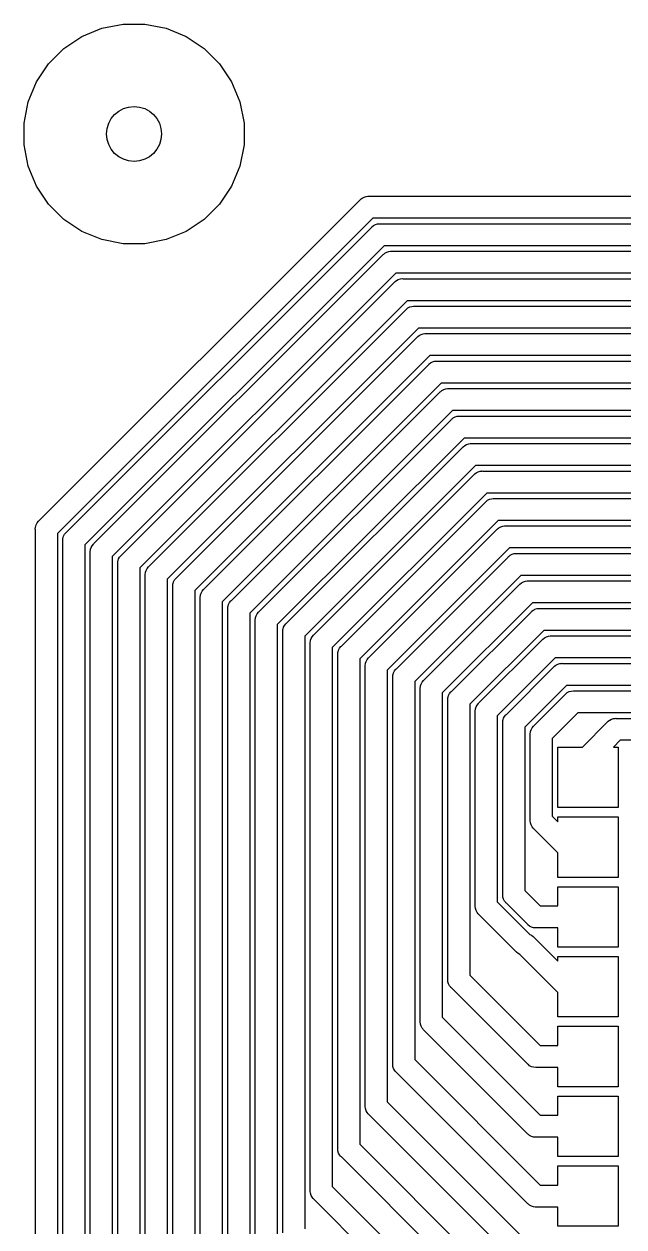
# Model space of a CAD drawing. Extents: x 63 to 188, y -143 to -40.
# Drawn here: x 63.06 to 84.87, y -84.23 to -40.45 of the extents above; entities that cross this region are included whole.
import ezdxf

# ---------------------------------------------------------------- set-up
doc = ezdxf.new("R2010")
doc.units = 0
doc.header["$MEASUREMENT"] = 0
doc.layers.add('BLACK', color=7, linetype='CONTINUOUS')

msp = doc.modelspace()

# ---------------------------------------------------------------- linework, layer by layer
at = {"layer": 'BLACK', "linetype": 'CONTINUOUS'}
for p, q in [((65.1613, -40.9052), (65.8892, -40.6037)), ((65.8892, -40.6037), (66.662, -40.45)), ((66.662, -40.45), (67.45, -40.45)), ((67.45, -40.45), (68.2228, -40.6037)), ((68.2228, -40.6037), (68.9507, -40.9052)), ((64.5061, -41.343), (65.1613, -40.9052)), ((68.9507, -40.9052), (69.6059, -41.343)), ((63.949, -41.9001), (64.5061, -41.343)), ((69.6059, -41.343), (70.163, -41.9001)), ((63.5112, -42.5553), (63.949, -41.9001)), ((70.163, -41.9001), (70.6008, -42.5553)), ((63.2097, -43.2832), (63.5112, -42.5553)), ((70.6008, -42.5553), (70.9023, -43.2832)), ((63.056, -44.056), (63.2097, -43.2832)), ((70.9023, -43.2832), (71.056, -44.056)), ((63.056, -44.844), (63.056, -44.056)), ((71.056, -44.056), (71.056, -44.844)), ((63.2097, -45.6168), (63.056, -44.844)), ((71.056, -44.844), (70.9023, -45.6168)), ((63.5112, -46.3447), (63.2097, -45.6168)), ((70.9023, -45.6168), (70.6008, -46.3447)), ((63.949, -46.9999), (63.5112, -46.3447)), ((70.6008, -46.3447), (70.163, -46.9999)), ((75.2804, -46.8489), (75.2929, -46.8336)), ((75.2929, -46.8336), (75.3082, -46.8211)), ((75.3082, -46.8211), (75.3216, -46.81)), ((75.3082, -46.8211), (75.3082, -46.8211)), ((75.3216, -46.81), (75.3538, -46.7836)), ((75.3538, -46.7836), (75.4233, -46.7465)), ((75.4233, -46.7465), (75.4987, -46.7236)), ((75.4987, -46.7236), (75.5575, -46.7178)), ((75.5575, -46.7178), (75.5771, -46.7159)), ((75.5575, -46.7178), (75.5575, -46.7178)), ((75.5771, -46.7159), (75.5967, -46.7178)), ((75.5967, -46.7178), (109.108, -46.7178)), ((63.5969, -58.5324), (75.2804, -46.8489)), ((64.5061, -47.557), (63.949, -46.9999)), ((70.163, -46.9999), (69.6059, -47.557)), ((75.7428, -47.5178), (64.2658, -58.9948)), ((65.1613, -47.9948), (64.5061, -47.557)), ((69.6059, -47.557), (68.9507, -47.9948)), ((108.962, -47.5178), (75.7428, -47.5178)), ((75.9129, -47.7236), (75.9717, -47.7178)), ((75.9717, -47.7178), (75.9913, -47.7159)), ((75.9913, -47.7159), (76.011, -47.7178)), ((76.011, -47.7178), (108.694, -47.7178)), ((64.5969, -58.9466), (75.6946, -47.8489)), ((65.8892, -48.2963), (65.1613, -47.9948)), ((68.9507, -47.9948), (68.2228, -48.2963)), ((75.6946, -47.8489), (75.7071, -47.8336)), ((75.7071, -47.8336), (75.768, -47.7836)), ((75.768, -47.7836), (75.8375, -47.7465)), ((75.8375, -47.7465), (75.9129, -47.7236)), ((76.157, -48.5178), (65.2658, -59.409)), ((66.662, -48.45), (65.8892, -48.2963)), ((67.45, -48.45), (66.662, -48.45)), ((68.2228, -48.2963), (67.45, -48.45)), ((108.548, -48.5178), (76.157, -48.5178)), ((65.5969, -59.3608), (76.1088, -48.8489)), ((76.1088, -48.8489), (76.1213, -48.8336)), ((76.1213, -48.8336), (76.1366, -48.8211)), ((76.1366, -48.8211), (76.1822, -48.7836)), ((76.1366, -48.8211), (76.1366, -48.8211)), ((76.1822, -48.7836), (76.2517, -48.7465)), ((76.1822, -48.7836), (76.1822, -48.7836)), ((76.1822, -48.7836), (76.1822, -48.7836)), ((76.2517, -48.7465), (76.3271, -48.7236)), ((76.3271, -48.7236), (76.3859, -48.7178)), ((76.3859, -48.7178), (76.4055, -48.7159)), ((76.3859, -48.7178), (76.3859, -48.7178)), ((76.4055, -48.7159), (76.4252, -48.7178)), ((76.4252, -48.7178), (108.28, -48.7178)), ((76.5712, -49.5178), (66.2658, -59.8232)), ((66.5969, -59.775), (76.523, -49.8489)), ((76.523, -49.8489), (76.5355, -49.8336)), ((76.5355, -49.8336), (76.5508, -49.8211)), ((76.5508, -49.8211), (76.5965, -49.7836)), ((76.5508, -49.8211), (76.5508, -49.8211)), ((108.134, -49.5178), (76.5712, -49.5178)), ((76.5965, -49.7836), (76.6659, -49.7465)), ((76.6659, -49.7465), (76.7413, -49.7236)), ((76.7413, -49.7236), (76.8198, -49.7159)), ((76.8198, -49.7159), (76.8394, -49.7178)), ((76.8394, -49.7178), (107.866, -49.7178)), ((76.9854, -50.5178), (67.2658, -60.2374)), ((107.72, -50.5178), (76.9854, -50.5178)), ((77.0107, -50.7837), (77.0802, -50.7465)), ((77.0802, -50.7465), (77.1556, -50.7236)), ((77.1556, -50.7236), (77.2143, -50.7178)), ((77.2143, -50.7178), (77.234, -50.7159)), ((77.2143, -50.7178), (77.2143, -50.7178)), ((77.234, -50.7159), (77.2536, -50.7178)), ((77.2536, -50.7178), (107.451, -50.7178)), ((67.5969, -60.1892), (76.9372, -50.8489)), ((76.9372, -50.8489), (76.9498, -50.8336)), ((76.9498, -50.8336), (77.0107, -50.7837)), ((77.3997, -51.5178), (68.2659, -60.6516)), ((107.305, -51.5178), (77.3997, -51.5178)), ((68.5969, -60.6034), (77.3515, -51.8489)), ((77.3515, -51.8489), (77.364, -51.8336)), ((77.364, -51.8336), (77.3792, -51.8211)), ((77.3792, -51.8211), (77.4249, -51.7837)), ((77.3792, -51.8211), (77.3792, -51.8211)), ((77.4249, -51.7837), (77.4944, -51.7465)), ((77.4944, -51.7465), (77.5698, -51.7236)), ((77.5698, -51.7236), (77.6285, -51.7179)), ((77.6285, -51.7179), (77.6482, -51.7159)), ((77.6285, -51.7179), (77.6285, -51.7179)), ((77.6482, -51.7159), (77.6678, -51.7179)), ((77.6678, -51.7179), (107.037, -51.7179)), ((77.8139, -52.5179), (69.2659, -61.0659)), ((106.891, -52.5179), (77.8139, -52.5179)), ((69.5969, -61.0177), (77.7657, -52.8489)), ((77.7657, -52.8489), (77.7782, -52.8337)), ((77.7782, -52.8337), (77.8391, -52.7837)), ((77.8391, -52.7837), (77.9086, -52.7465)), ((77.9086, -52.7465), (77.984, -52.7237)), ((77.984, -52.7237), (78.0428, -52.7179)), ((78.0428, -52.7179), (78.0624, -52.7159)), ((78.0624, -52.7159), (78.0821, -52.7179)), ((78.0821, -52.7179), (106.623, -52.7179)), ((78.2281, -53.5179), (70.2659, -61.4801)), ((78.1799, -53.8489), (78.1924, -53.8337)), ((78.1924, -53.8337), (78.2077, -53.8211)), ((78.2077, -53.8211), (78.2533, -53.7837)), ((78.2077, -53.8211), (78.2077, -53.8211)), ((106.477, -53.5179), (78.2281, -53.5179)), ((78.2533, -53.7837), (78.3228, -53.7465)), ((78.2533, -53.7837), (78.2533, -53.7837)), ((78.2533, -53.7837), (78.2533, -53.7837)), ((78.3228, -53.7465), (78.3982, -53.7237)), ((78.3982, -53.7237), (78.457, -53.7179)), ((78.457, -53.7179), (78.4766, -53.7159)), ((78.457, -53.7179), (78.457, -53.7179)), ((78.4766, -53.7159), (78.4963, -53.7179)), ((78.4963, -53.7179), (106.209, -53.7179)), ((70.5969, -61.4319), (78.1799, -53.8489)), ((78.6423, -54.5179), (71.2659, -61.8943)), ((106.063, -54.5179), (78.6423, -54.5179)), ((78.8124, -54.7237), (78.8908, -54.716)), ((78.8908, -54.716), (78.9105, -54.7179)), ((78.9105, -54.7179), (105.795, -54.7179)), ((71.597, -61.8461), (78.5941, -54.8489)), ((78.5941, -54.8489), (78.6066, -54.8337)), ((78.6066, -54.8337), (78.6219, -54.8212)), ((78.6219, -54.8212), (78.6675, -54.7837)), ((78.6219, -54.8212), (78.6219, -54.8212)), ((78.6675, -54.7837), (78.737, -54.7465)), ((78.737, -54.7465), (78.8124, -54.7237)), ((79.0565, -55.5179), (72.2659, -62.3085)), ((105.648, -55.5179), (79.0565, -55.5179)), ((72.597, -62.2603), (79.0083, -55.849)), ((79.0083, -55.849), (79.0208, -55.8337)), ((79.0208, -55.8337), (79.0818, -55.7837)), ((79.0818, -55.7837), (79.1512, -55.7466)), ((79.1512, -55.7466), (79.2266, -55.7237)), ((79.2266, -55.7237), (79.2854, -55.7179)), ((79.2854, -55.7179), (79.3051, -55.716)), ((79.2854, -55.7179), (79.2854, -55.7179)), ((79.3051, -55.716), (79.3247, -55.7179)), ((79.3247, -55.7179), (105.38, -55.7179)), ((79.4707, -56.5179), (73.2659, -62.7227)), ((73.597, -62.6745), (79.4225, -56.849)), ((79.4225, -56.849), (79.4351, -56.8337)), ((79.4351, -56.8337), (79.4503, -56.8212)), ((79.4503, -56.8212), (79.496, -56.7837)), ((79.4503, -56.8212), (79.4503, -56.8212)), ((105.234, -56.5179), (79.4707, -56.5179)), ((79.496, -56.7837), (79.5655, -56.7466)), ((79.5655, -56.7466), (79.6409, -56.7237)), ((79.6409, -56.7237), (79.6996, -56.7179)), ((79.6996, -56.7179), (79.7193, -56.716)), ((79.7193, -56.716), (79.7389, -56.7179)), ((79.7389, -56.7179), (104.966, -56.7179)), ((79.885, -57.5179), (74.2659, -63.1369)), ((79.8493, -57.8337), (79.9102, -57.7837)), ((104.82, -57.5179), (79.885, -57.5179)), ((79.9102, -57.7837), (79.9797, -57.7466)), ((79.9797, -57.7466), (80.0551, -57.7237)), ((80.0551, -57.7237), (80.1138, -57.7179)), ((80.1138, -57.7179), (80.1335, -57.716)), ((80.1335, -57.716), (80.1531, -57.7179)), ((80.1531, -57.7179), (104.552, -57.7179)), ((74.597, -63.0887), (79.8368, -57.849)), ((79.8368, -57.849), (79.8493, -57.8337)), ((63.4945, -58.6753), (63.5316, -58.6058)), ((63.5316, -58.6058), (63.5816, -58.5449)), ((63.5816, -58.5449), (63.5969, -58.5324)), ((80.2992, -58.5179), (75.2659, -63.5512)), ((104.406, -58.5179), (80.2992, -58.5179)), ((63.4639, -58.8291), (63.4716, -58.7507)), ((63.4658, -58.8487), (63.4639, -58.8291)), ((63.4658, -98.3052), (63.4658, -58.8487)), ((63.4716, -58.7507), (63.4798, -58.7237)), ((63.4798, -58.7237), (63.4945, -58.6753)), ((64.2658, -58.9948), (64.2658, -98.1591)), ((64.4797, -59.1381), (64.4945, -59.0895)), ((64.4945, -59.0895), (64.5316, -59.02)), ((64.5316, -59.02), (64.5816, -58.9591)), ((64.5816, -58.9591), (64.5969, -58.9466)), ((75.597, -63.503), (80.251, -58.849)), ((80.251, -58.849), (80.2635, -58.8337)), ((80.2635, -58.8337), (80.2788, -58.8212)), ((80.2788, -58.8212), (80.3107, -58.795)), ((80.2788, -58.8212), (80.2788, -58.8212)), ((80.3107, -58.795), (80.3244, -58.7837)), ((80.3244, -58.7837), (80.3939, -58.7466)), ((80.3939, -58.7466), (80.4693, -58.7237)), ((80.4693, -58.7237), (80.5281, -58.7179)), ((80.5281, -58.7179), (80.5477, -58.716)), ((80.5281, -58.7179), (80.5281, -58.7179)), ((80.5477, -58.716), (80.5673, -58.7179)), ((80.5673, -58.7179), (104.138, -58.7179)), ((64.4639, -59.2433), (64.4716, -59.1649)), ((64.4658, -59.263), (64.4639, -59.2433)), ((64.4658, -96.7652), (64.4658, -59.263)), ((64.4716, -59.1649), (64.4797, -59.1381)), ((65.2658, -59.409), (65.2658, -96.6191)), ((65.476, -59.5646), (65.4945, -59.5037)), ((65.4945, -59.5037), (65.5316, -59.4342)), ((65.5316, -59.4342), (65.5816, -59.3733)), ((65.5816, -59.3733), (65.5969, -59.3608)), ((80.7134, -59.5179), (76.2659, -63.9654)), ((103.992, -59.5179), (80.7134, -59.5179)), ((65.4639, -59.6575), (65.4716, -59.5791)), ((65.4658, -59.6772), (65.4639, -59.6575)), ((65.4658, -95.2252), (65.4658, -59.6772)), ((65.4716, -59.5791), (65.476, -59.5646)), ((66.2658, -59.8232), (66.2658, -95.0792)), ((66.476, -59.9788), (66.4945, -59.9179)), ((66.4945, -59.9179), (66.5317, -59.8484)), ((66.5317, -59.8484), (66.5816, -59.7875)), ((66.5816, -59.7875), (66.5969, -59.775)), ((76.597, -63.9172), (80.6652, -59.849)), ((80.6652, -59.849), (80.6777, -59.8337)), ((80.6777, -59.8337), (80.693, -59.8212)), ((80.693, -59.8212), (80.7386, -59.7837)), ((80.693, -59.8212), (80.693, -59.8212)), ((80.7386, -59.7837), (80.8081, -59.7466)), ((80.8081, -59.7466), (80.8835, -59.7237)), ((80.8835, -59.7237), (80.9619, -59.716)), ((80.9619, -59.716), (80.9816, -59.7179)), ((80.9816, -59.7179), (103.723, -59.7179)), ((66.4639, -60.0717), (66.4716, -59.9933)), ((66.4658, -60.0914), (66.4639, -60.0717)), ((66.4659, -93.6852), (66.4658, -60.0914)), ((66.4716, -59.9933), (66.476, -59.9788)), ((67.2658, -60.2374), (67.2658, -93.5392)), ((67.4639, -60.486), (67.4716, -60.4075)), ((67.4716, -60.4075), (67.4751, -60.3961)), ((67.4751, -60.3961), (67.4945, -60.3321)), ((67.4945, -60.3321), (67.5317, -60.2627)), ((67.5317, -60.2627), (67.5816, -60.2018)), ((67.5816, -60.2018), (67.5969, -60.1892)), ((67.4659, -60.5056), (67.4639, -60.486)), ((67.4659, -92.1452), (67.4659, -60.5056)), ((68.2659, -60.6516), (68.2659, -91.9992)), ((68.4639, -60.9002), (68.4717, -60.8218)), ((68.4717, -60.8218), (68.4751, -60.8103)), ((68.4751, -60.8103), (68.4945, -60.7464)), ((68.4945, -60.7464), (68.5317, -60.6769)), ((68.5317, -60.6769), (68.5817, -60.616)), ((68.5817, -60.616), (68.5969, -60.6034)), ((81.1276, -60.5179), (77.2659, -64.3796)), ((77.597, -64.3314), (81.0794, -60.849)), ((81.0794, -60.849), (81.0919, -60.8337)), ((81.0919, -60.8337), (81.1528, -60.7838)), ((103.577, -60.5179), (81.1276, -60.5179)), ((81.1528, -60.7838), (81.2223, -60.7466)), ((81.2223, -60.7466), (81.2977, -60.7237)), ((81.2977, -60.7237), (81.3565, -60.7179)), ((81.3565, -60.7179), (81.3761, -60.716)), ((81.3565, -60.7179), (81.3565, -60.7179)), ((81.3761, -60.716), (81.3958, -60.7179)), ((81.3958, -60.7179), (103.309, -60.7179)), ((68.4659, -60.9198), (68.4639, -60.9002)), ((68.4659, -90.6052), (68.4659, -60.9198)), ((69.2659, -61.0659), (69.2659, -90.4592)), ((69.4639, -61.3144), (69.4717, -61.236)), ((69.4717, -61.236), (69.4751, -61.2245)), ((69.4751, -61.2245), (69.4945, -61.1606)), ((69.4945, -61.1606), (69.5317, -61.0911)), ((69.5317, -61.0911), (69.5817, -61.0302)), ((69.5817, -61.0302), (69.5969, -61.0177)), ((69.4659, -61.334), (69.4639, -61.3144)), ((69.4659, -89.0652), (69.4659, -61.334)), ((70.2659, -61.4801), (70.2659, -88.9192)), ((70.464, -61.7286), (70.4717, -61.6502)), ((70.4717, -61.6502), (70.4752, -61.6387)), ((70.4752, -61.6387), (70.4945, -61.5748)), ((70.4945, -61.5748), (70.5317, -61.5053)), ((70.5317, -61.5053), (70.5817, -61.4444)), ((70.5817, -61.4444), (70.5969, -61.4319)), ((81.5418, -61.5179), (78.266, -64.7938)), ((103.163, -61.5179), (81.5418, -61.5179)), ((81.6365, -61.7466), (81.7119, -61.7237)), ((81.7119, -61.7237), (81.7707, -61.718)), ((81.7707, -61.718), (81.7904, -61.716)), ((81.7904, -61.716), (81.81, -61.718)), ((81.81, -61.718), (102.895, -61.718)), ((70.4659, -61.7483), (70.464, -61.7286)), ((70.4659, -87.5252), (70.4659, -61.7483)), ((71.2659, -61.8943), (71.2659, -87.3792)), ((71.464, -62.1428), (71.4717, -62.0644)), ((71.4659, -62.1625), (71.464, -62.1428)), ((71.4659, -85.9852), (71.4659, -62.1625)), ((71.4717, -62.0644), (71.4752, -62.053)), ((71.4752, -62.053), (71.4946, -61.989)), ((71.4946, -61.989), (71.5317, -61.9195)), ((71.5317, -61.9195), (71.5817, -61.8586)), ((71.5817, -61.8586), (71.597, -61.8461)), ((78.597, -64.7456), (81.4936, -61.849)), ((81.4936, -61.849), (81.5061, -61.8337)), ((81.5061, -61.8337), (81.5214, -61.8212)), ((81.5214, -61.8212), (81.5671, -61.7838)), ((81.5214, -61.8212), (81.5214, -61.8212)), ((81.5671, -61.7838), (81.6045, -61.7638)), ((81.6045, -61.7638), (81.6365, -61.7466)), ((72.2659, -62.3085), (72.2659, -85.8392)), ((72.464, -62.557), (72.4717, -62.4786)), ((72.4659, -62.5767), (72.464, -62.557)), ((72.4659, -84.4453), (72.4659, -62.5767)), ((72.4717, -62.4786), (72.4752, -62.4672)), ((72.4752, -62.4672), (72.4946, -62.4032)), ((72.4946, -62.4032), (72.5317, -62.3337)), ((72.5317, -62.3337), (72.5817, -62.2728)), ((72.5817, -62.2728), (72.597, -62.2603)), ((81.956, -62.518), (79.266, -65.208)), ((102.749, -62.518), (81.956, -62.518)), ((73.2659, -62.7227), (73.2659, -84.2992)), ((73.464, -62.9713), (73.4717, -62.8929)), ((73.4659, -62.9909), (73.464, -62.9713)), ((73.4659, -82.9053), (73.4659, -62.9909)), ((73.4717, -62.8929), (73.4759, -62.8789)), ((73.4759, -62.8789), (73.4946, -62.8175)), ((73.4946, -62.8175), (73.5317, -62.748)), ((73.5317, -62.748), (73.5817, -62.6871)), ((73.5817, -62.6871), (73.597, -62.6745)), ((79.597, -65.1598), (81.9078, -62.849)), ((81.9078, -62.849), (81.9204, -62.8338)), ((81.9204, -62.8338), (81.9813, -62.7838)), ((81.9813, -62.7838), (82.0508, -62.7466)), ((82.0508, -62.7466), (82.1262, -62.7238)), ((82.1262, -62.7238), (82.1849, -62.718)), ((82.1849, -62.718), (82.2046, -62.716)), ((82.2046, -62.716), (82.2242, -62.718)), ((82.2242, -62.718), (102.481, -62.718)), ((74.2659, -63.1369), (74.2659, -82.7592)), ((74.464, -63.3855), (74.4717, -63.3071)), ((74.4659, -63.4051), (74.464, -63.3855)), ((74.4659, -81.3653), (74.4659, -63.4051)), ((74.4717, -63.3071), (74.4752, -63.2956)), ((74.4752, -63.2956), (74.4946, -63.2317)), ((74.4946, -63.2317), (74.5317, -63.1622)), ((74.5317, -63.1622), (74.5817, -63.1013)), ((74.5817, -63.1013), (74.597, -63.0887)), ((75.2659, -63.5512), (75.2659, -81.2192)), ((75.464, -63.7997), (75.4717, -63.7213)), ((75.4659, -63.8193), (75.464, -63.7997)), ((75.4659, -79.8253), (75.4659, -63.8193)), ((75.4717, -63.7213), (75.4752, -63.7098)), ((75.4752, -63.7098), (75.4946, -63.6459)), ((75.4946, -63.6459), (75.5317, -63.5764)), ((75.5317, -63.5764), (75.5817, -63.5155)), ((75.5817, -63.5155), (75.597, -63.503)), ((82.3703, -63.518), (80.266, -65.6223)), ((80.597, -65.574), (82.3221, -63.849)), ((82.3221, -63.849), (82.3346, -63.8338)), ((82.3346, -63.8338), (82.3498, -63.8212)), ((82.3498, -63.8212), (82.3955, -63.7838)), ((82.3498, -63.8212), (82.3498, -63.8212)), ((102.335, -63.518), (82.3703, -63.518)), ((82.3955, -63.7838), (82.465, -63.7466)), ((82.3955, -63.7838), (82.3955, -63.7838)), ((82.3955, -63.7838), (82.3955, -63.7838)), ((82.465, -63.7466), (82.5404, -63.7238)), ((82.5404, -63.7238), (82.5991, -63.718)), ((82.5991, -63.718), (82.5992, -63.718)), ((82.5992, -63.718), (82.6188, -63.716)), ((82.6188, -63.716), (82.6384, -63.718)), ((82.6384, -63.718), (102.067, -63.718)), ((76.2659, -63.9654), (76.2659, -79.6793)), ((76.464, -64.2139), (76.4717, -64.1355)), ((76.4659, -64.2336), (76.464, -64.2139)), ((76.4659, -78.2853), (76.4659, -64.2336)), ((76.4717, -64.1355), (76.4771, -64.118)), ((76.4771, -64.118), (76.4946, -64.0601)), ((76.4946, -64.0601), (76.5318, -63.9906)), ((76.5318, -63.9906), (76.5817, -63.9297)), ((76.5817, -63.9297), (76.597, -63.9172)), ((77.5318, -64.4048), (77.5817, -64.3439)), ((77.5817, -64.3439), (77.597, -64.3314)), ((77.2659, -64.3796), (77.2659, -78.1393)), ((77.464, -64.6281), (77.4717, -64.5497)), ((77.466, -64.6478), (77.464, -64.6281)), ((77.466, -76.7453), (77.466, -64.6478)), ((77.4717, -64.5497), (77.4773, -64.5316)), ((77.4773, -64.5316), (77.4946, -64.4743)), ((77.4946, -64.4743), (77.5318, -64.4048)), ((78.5318, -64.819), (78.5818, -64.7581)), ((78.5818, -64.7581), (78.597, -64.7456)), ((82.7845, -64.518), (81.266, -66.0365)), ((82.7641, -64.8213), (82.8097, -64.7838)), ((101.921, -64.518), (82.7845, -64.518)), ((82.8097, -64.7838), (82.8792, -64.7466)), ((82.8792, -64.7466), (82.9546, -64.7238)), ((82.9546, -64.7238), (83.033, -64.7161)), ((83.033, -64.7161), (83.0527, -64.718)), ((83.0527, -64.718), (101.652, -64.718)), ((78.266, -64.7938), (78.266, -76.5993)), ((78.464, -65.0423), (78.4718, -64.9639)), ((78.466, -65.062), (78.464, -65.0423)), ((78.466, -75.2053), (78.466, -65.062)), ((78.4718, -64.9639), (78.4752, -64.9525)), ((78.4752, -64.9525), (78.4946, -64.8885)), ((78.4946, -64.8885), (78.5318, -64.819)), ((79.266, -65.208), (79.266, -75.0593)), ((79.5318, -65.2333), (79.5818, -65.1724)), ((79.5818, -65.1724), (79.597, -65.1598)), ((81.5971, -65.9883), (82.7363, -64.849)), ((82.7363, -64.849), (82.7488, -64.8338)), ((82.7488, -64.8338), (82.7641, -64.8213)), ((82.7641, -64.8213), (82.7641, -64.8213)), ((79.464, -65.4566), (79.4718, -65.3782)), ((79.466, -65.4762), (79.464, -65.4566)), ((79.466, -72.5395), (79.466, -65.4762)), ((79.4718, -65.3782), (79.4752, -65.3667)), ((79.4752, -65.3667), (79.4946, -65.3028)), ((79.4946, -65.3028), (79.5318, -65.2333)), ((80.266, -65.6223), (80.266, -72.3935)), ((80.4946, -65.717), (80.5318, -65.6475)), ((80.5318, -65.6475), (80.5818, -65.5866)), ((80.5818, -65.5866), (80.597, -65.574)), ((83.1987, -65.518), (82.266, -66.4507)), ((101.506, -65.518), (83.1987, -65.518)), ((80.4641, -65.8708), (80.4718, -65.7924)), ((80.466, -65.8904), (80.4641, -65.8708)), ((80.466, -72.1253), (80.466, -65.8904)), ((80.4718, -65.7924), (80.4804, -65.7638)), ((80.4804, -65.7638), (80.4946, -65.717)), ((81.266, -66.0365), (81.266, -71.9793)), ((81.4947, -66.1312), (81.5318, -66.0617)), ((81.5318, -66.0617), (81.5818, -66.0008)), ((81.5818, -66.0008), (81.5971, -65.9883)), ((83.3603, -66.765), (84.2763, -65.849)), ((84.2763, -65.849), (84.2888, -65.8338)), ((84.2888, -65.8338), (84.304, -65.8213)), ((84.304, -65.8213), (84.3497, -65.7838)), ((84.304, -65.8213), (84.304, -65.8213)), ((84.3497, -65.7838), (84.3551, -65.7809)), ((84.3551, -65.7809), (84.4192, -65.7467)), ((84.4192, -65.7467), (84.4946, -65.7238)), ((84.4946, -65.7238), (84.5534, -65.718)), ((84.5534, -65.718), (84.573, -65.7161)), ((84.5534, -65.718), (84.5534, -65.718)), ((84.573, -65.7161), (84.5926, -65.718)), ((84.5926, -65.718), (100.112, -65.718)), ((81.4641, -66.285), (81.4718, -66.2066)), ((81.466, -66.3046), (81.4641, -66.285)), ((81.466, -69.4253), (81.466, -66.3046)), ((81.4718, -66.2066), (81.4753, -66.1951)), ((81.4753, -66.1951), (81.4947, -66.1312)), ((82.266, -66.4507), (82.266, -69.2793)), ((84.7387, -66.518), (84.4917, -66.765)), ((99.9663, -66.518), (84.7387, -66.518)), ((82.466, -68.965), (82.466, -66.765)), ((82.466, -66.765), (83.3603, -66.765)), ((84.4917, -66.765), (84.666, -66.765)), ((84.666, -66.765), (84.666, -68.965)), ((84.666, -68.965), (82.466, -68.965)), ((81.4641, -69.445), (81.466, -69.4253)), ((81.4718, -69.5234), (81.4641, -69.445)), ((81.4947, -69.5988), (81.4718, -69.5234)), ((81.5318, -69.6683), (81.4947, -69.5988)), ((82.266, -69.2793), (82.466, -69.4793)), ((82.466, -69.4793), (82.466, -69.305)), ((82.466, -69.305), (84.666, -69.305)), ((84.666, -69.305), (84.666, -71.505)), ((81.5693, -69.714), (81.5318, -69.6683)), ((81.5818, -69.7292), (81.5693, -69.714)), ((81.5693, -69.714), (81.5693, -69.714)), ((81.597, -69.7417), (81.5818, -69.7292)), ((82.466, -70.6107), (81.597, -69.7417)), ((82.466, -71.505), (82.466, -70.6107)), ((84.666, -71.505), (82.466, -71.505)), ((80.4641, -72.145), (80.466, -72.1253)), ((80.4718, -72.2234), (80.4641, -72.145)), ((80.4946, -72.2988), (80.4718, -72.2234)), ((81.266, -71.9793), (81.8317, -72.545)), ((82.466, -72.545), (82.466, -71.845)), ((82.466, -71.845), (84.666, -71.845)), ((84.666, -71.845), (84.666, -74.045)), ((79.464, -72.5592), (79.466, -72.5395)), ((79.4718, -72.6376), (79.464, -72.5592)), ((79.4946, -72.713), (79.4718, -72.6376)), ((80.266, -72.3935), (81.4534, -73.5809)), ((80.5318, -72.3683), (80.4946, -72.2988)), ((80.5693, -72.4139), (80.5318, -72.3683)), ((80.5818, -72.4292), (80.5693, -72.4139)), ((80.5693, -72.4139), (80.5693, -72.4139)), ((80.597, -72.4417), (80.5818, -72.4292)), ((81.3693, -73.2139), (80.597, -72.4417)), ((81.8317, -72.545), (82.466, -72.545)), ((79.5318, -72.7825), (79.4946, -72.713)), ((79.5692, -72.8282), (79.5318, -72.7825)), ((79.5818, -72.8434), (79.5692, -72.8282)), ((79.5692, -72.8282), (79.5692, -72.8282)), ((79.597, -72.8559), (79.5818, -72.8434)), ((80.955, -74.214), (79.597, -72.8559)), ((81.3818, -73.2292), (81.3693, -73.2139)), ((81.4427, -73.2792), (81.3818, -73.2292)), ((81.5122, -73.3163), (81.4427, -73.2792)), ((81.5876, -73.3392), (81.5122, -73.3163)), ((81.6464, -73.345), (81.5876, -73.3392)), ((81.666, -73.3469), (81.6464, -73.345)), ((81.6464, -73.345), (81.6464, -73.345)), ((81.6856, -73.345), (81.666, -73.3469)), ((82.466, -73.345), (81.6856, -73.345)), ((82.466, -74.045), (82.466, -73.345)), ((81.4534, -73.5809), (81.5093, -73.6108)), ((81.5093, -73.6108), (81.5702, -73.6608)), ((81.5702, -73.6608), (81.5827, -73.6761)), ((81.5827, -73.6761), (82.466, -74.5593)), ((80.9676, -74.2292), (80.955, -74.214)), ((81.0285, -74.2792), (80.9676, -74.2292)), ((81.0844, -74.3091), (81.0285, -74.2792)), ((82.466, -75.6907), (81.0844, -74.3091)), ((84.666, -74.045), (82.466, -74.045)), ((82.466, -74.5593), (82.466, -74.385)), ((82.466, -74.385), (84.666, -74.385)), ((84.666, -74.385), (84.666, -76.585)), ((78.464, -75.225), (78.466, -75.2053)), ((78.4718, -75.3034), (78.464, -75.225)), ((79.266, -75.0593), (81.8317, -77.625)), ((78.4946, -75.3788), (78.4718, -75.3034)), ((78.5318, -75.4483), (78.4946, -75.3788)), ((78.5692, -75.4939), (78.5318, -75.4483)), ((78.5818, -75.5092), (78.5692, -75.4939)), ((78.5692, -75.4939), (78.5692, -75.4939)), ((78.597, -75.5217), (78.5818, -75.5092)), ((81.3693, -78.294), (78.597, -75.5217)), ((82.466, -76.585), (82.466, -75.6907)), ((78.266, -76.5993), (81.8317, -80.165)), ((84.666, -76.585), (82.466, -76.585)), ((77.464, -76.765), (77.466, -76.7453)), ((77.4717, -76.8434), (77.464, -76.765)), ((77.4946, -76.9188), (77.4717, -76.8434)), ((77.5318, -76.9883), (77.4946, -76.9188)), ((77.5692, -77.0339), (77.5318, -76.9883)), ((77.5817, -77.0492), (77.5692, -77.0339)), ((77.5692, -77.0339), (77.5692, -77.0339)), ((77.597, -77.0617), (77.5817, -77.0492)), ((82.466, -77.625), (82.466, -76.925)), ((82.466, -76.925), (84.666, -76.925)), ((84.666, -76.925), (84.666, -79.125)), ((81.3693, -80.8339), (77.597, -77.0617)), ((81.8317, -77.625), (82.466, -77.625)), ((76.464, -78.3049), (76.4659, -78.2853)), ((76.4717, -78.3834), (76.464, -78.3049)), ((77.2659, -78.1393), (81.8317, -82.705)), ((81.3818, -78.3092), (81.3693, -78.294)), ((81.397, -78.3217), (81.3818, -78.3092)), ((81.4427, -78.3592), (81.397, -78.3217)), ((81.397, -78.3217), (81.397, -78.3217)), ((81.5122, -78.3963), (81.4427, -78.3592)), ((76.4946, -78.4588), (76.4717, -78.3834)), ((76.5318, -78.5283), (76.4946, -78.4588)), ((76.5692, -78.5739), (76.5318, -78.5283)), ((76.5817, -78.5892), (76.5692, -78.5739)), ((76.5692, -78.5739), (76.5692, -78.5739)), ((76.597, -78.6017), (76.5817, -78.5892)), ((81.3693, -83.374), (76.597, -78.6017)), ((81.5876, -78.4192), (81.5122, -78.3963)), ((81.666, -78.4269), (81.5876, -78.4192)), ((81.6856, -78.425), (81.666, -78.4269)), ((82.466, -78.425), (81.6856, -78.425)), ((82.466, -79.125), (82.466, -78.425)), ((84.666, -79.125), (82.466, -79.125)), ((82.466, -80.165), (82.466, -79.465)), ((82.466, -79.465), (84.666, -79.465)), ((84.666, -79.465), (84.666, -81.665)), ((75.464, -79.8449), (75.4659, -79.8253)), ((75.4717, -79.9234), (75.464, -79.8449)), ((75.4946, -79.9988), (75.4717, -79.9234)), ((75.5317, -80.0682), (75.4946, -79.9988)), ((75.5692, -80.1139), (75.5317, -80.0682)), ((75.5817, -80.1292), (75.5692, -80.1139)), ((75.5692, -80.1139), (75.5692, -80.1139)), ((76.2659, -79.6793), (81.8317, -85.245)), ((75.597, -80.1417), (75.5817, -80.1292)), ((81.3693, -85.914), (75.597, -80.1417)), ((81.8317, -80.165), (82.466, -80.165)), ((81.3818, -80.8492), (81.3693, -80.8339)), ((81.397, -80.8617), (81.3818, -80.8492)), ((81.4427, -80.8992), (81.397, -80.8617)), ((81.5122, -80.9363), (81.4427, -80.8992)), ((81.5876, -80.9592), (81.5122, -80.9363)), ((81.666, -80.9669), (81.5876, -80.9592)), ((81.6856, -80.965), (81.666, -80.9669)), ((82.466, -80.965), (81.6856, -80.965)), ((82.466, -81.665), (82.466, -80.965)), ((74.464, -81.3849), (74.4659, -81.3653)), ((74.4717, -81.4633), (74.464, -81.3849)), ((75.2659, -81.2192), (81.8317, -87.785)), ((74.4946, -81.5387), (74.4717, -81.4633)), ((74.5317, -81.6082), (74.4946, -81.5387)), ((74.5692, -81.6539), (74.5317, -81.6082)), ((74.5817, -81.6691), (74.5692, -81.6539)), ((74.5692, -81.6539), (74.5692, -81.6539)), ((74.597, -81.6817), (74.5817, -81.6691)), ((81.3693, -88.4539), (74.597, -81.6817)), ((84.666, -81.665), (82.466, -81.665)), ((82.466, -82.705), (82.466, -82.005)), ((82.466, -82.005), (84.666, -82.005)), ((84.666, -82.005), (84.666, -84.205)), ((81.8317, -82.705), (82.466, -82.705)), ((73.464, -82.9249), (73.4659, -82.9053)), ((73.4717, -83.0033), (73.464, -82.9249)), ((73.4946, -83.0787), (73.4717, -83.0033)), ((73.5317, -83.1482), (73.4946, -83.0787)), ((73.5692, -83.1939), (73.5317, -83.1482)), ((74.2659, -82.7592), (81.8317, -90.325)), ((73.5817, -83.2091), (73.5692, -83.1939)), ((73.5692, -83.1939), (73.5692, -83.1939)), ((73.597, -83.2217), (73.5817, -83.2091)), ((81.3693, -90.994), (73.597, -83.2217)), ((81.3818, -83.3892), (81.3693, -83.374)), ((81.397, -83.4017), (81.3818, -83.3892)), ((81.429, -83.4279), (81.397, -83.4017)), ((81.397, -83.4017), (81.397, -83.4017)), ((81.4427, -83.4392), (81.429, -83.4279)), ((81.5122, -83.4763), (81.4427, -83.4392)), ((81.5876, -83.4992), (81.5122, -83.4763)), ((81.6464, -83.505), (81.5876, -83.4992)), ((81.666, -83.5069), (81.6464, -83.505)), ((81.6464, -83.505), (81.6464, -83.505)), ((81.6856, -83.505), (81.666, -83.5069)), ((82.466, -83.505), (81.6856, -83.505)), ((82.466, -84.205), (82.466, -83.505)), ((84.666, -84.205), (82.466, -84.205))]:
    msp.add_line(p, q, dxfattribs=at)
at = {"layer": 'BLACK'}
msp.add_circle((67.056, -44.45), 1, dxfattribs=at)

doc.saveas('drawing.dxf')
